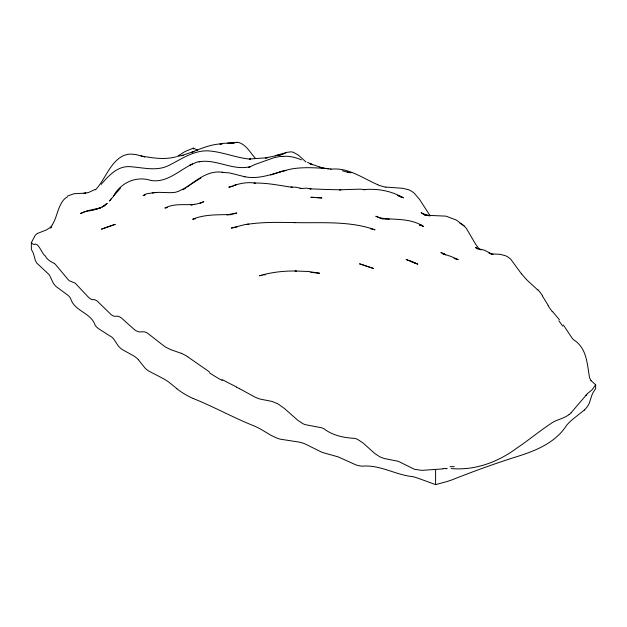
<?xml version="1.0" encoding="UTF-8"?>
<svg xmlns="http://www.w3.org/2000/svg" width="627" height="627" viewBox="0 0 627 627"><rect width="100%" height="100%" fill="white"/><g stroke="black" fill="none" stroke-linecap="round" stroke-linejoin="round"><path stroke-width="0.94" d="M138.371 359.694A31.789 18.355 0 0 0 133.669 355.87L122.712 349.803A28.387 16.388 0 0 1 118.221 345.861L113.753 339.082A26.851 15.503 0 0 0 112.029 337.263L98.376 328.579A26.632 15.377 0 0 1 95.194 325.366C91.174 312.512 74.237 311.415 70.592 298.374A28.732 16.592 0 0 0 68.163 295.45L56.43 286.782A29.116 16.811 0 0 1 53.091 282.753L49.698 275.582A29.007 16.749 0 0 0 48.498 274.038L36.679 262.995L35.3 260.338L33.427 253.332L31.35 249.358L31.35 242.673L35.057 235.611A32.769 17.329 77.4 0 1 35.888 234.678A31.209 16.615 76.4 0 1 37.518 233.369M52.362 224.693C57.049 217.114 57.684 207.608 63.17 200.452A21.334 14.64 83.8 0 1 67.489 196.878M591.026 380.66L595.65 384.751L592.068 389.806L587.797 393.309M113.471 195.961C120.854 182.676 136.263 175.584 150.997 180.482C167.221 183.068 178.985 170.317 192.442 164.023L189.91 165.246L196.886 162.103L199.95 161.609L199.143 161.758C216.527 158.725 232.923 171.155 250.541 166.57L248.684 167.393L255.134 164.415L273.842 157.761L279.689 156.515L283.075 156.436M111.112 198.986L109.474 201.001L120.478 188.069M586.237 395.057L571.095 412.762M101.135 184.401C108.212 176.281 116.669 166.68 128.355 166.602C141.898 167.111 156.131 171.947 169.055 165.332C181.321 159.187 193.437 150.386 207.811 150.856C222.46 151.663 236.113 158.028 250.682 159.164L249.389 159.015L266.953 157.777M95.5 189.856C104.631 180.114 108.542 166.179 119.475 157.996A25.056 21.6 -85.6 0 1 130.236 154.077L135.863 154.532L142.478 156.366M584.34 410.034L574.128 418.154A84.418 48.741 0 0 0 566.651 425.239C556.188 441.808 537.707 449.951 519.759 455.727C496.866 462.859 474.325 470.987 452.051 479.843A125.502 72.458 0 0 1 446.275 481.748L435.593 484.616L432.826 483.621A318.391 183.821 0 0 1 426.384 481.222L415.458 477.335A37.236 21.498 0 0 0 412.691 476.638C395.347 474.89 379.978 464.497 362.14 466.19A21.694 12.524 0 0 1 356.026 464.928L338.11 456.856L323.955 452.906A35.23 20.338 0 0 1 321.526 452.075L305.012 443.908A26.232 15.142 0 0 0 298.577 442.004L280.261 439.174A27.314 15.769 0 0 1 277.056 438.155L271.178 435.428L261.741 429.777A81.98 47.331 0 0 0 254.781 426.203C233.832 417.958 214.175 406.876 193.265 398.529M569.144 414.494C563.438 419.016 555.655 419.581 549.95 424.213C538.734 431.674 528.389 440.35 517.197 447.858C498.285 461.981 475.156 470.673 451.315 468.565M186.995 187.081C197.458 179.346 209.394 169.713 223.306 172.425L222.029 172.347L229.78 172.95L244.945 176.79L243.974 176.54C261.216 180.529 277.079 171.343 293.671 168.592C306.156 166.931 318.657 167.911 331.095 168.937M102.193 207.184L104.936 205.217L100.391 207.843L95.586 209.41L100.618 207.835L87.678 210.672L80.421 213.525L85.06 211.573L94.309 209.998M176.571 156.86L185.067 151.507L193.429 148.113L197.685 150.253M182.88 189.824L185.631 188.092M282.228 154.587L286.633 152.392L290.912 151.836A12.736 11.043 75.7 0 1 293.42 152.337L298.256 155.018L305.968 162.001M37.534 233.416L46.28 229.976L49.557 227.954A22.995 12.603 89.4 0 0 52.394 224.772M95.092 189.44L88.587 192.473L83.924 193.367L85.883 193.108L73.955 193.743L67.559 196.024M200.922 177.966L183.938 188.672L178.256 191.392L175.341 192.317L170.246 192.693L158.835 192.348L152.259 192.818L155.731 192.426M191.98 152.189C201.573 148.168 211.644 144.139 222.193 143.81L219.944 144.069C225.273 142.282 230.955 144.061 236.246 142.439A9.546 8.48 68.5 0 1 238.934 142.588C246.536 144.978 250.259 152.823 255.408 158.286M200.099 203.399L203.838 201.682L197.748 203.783L190.812 204.943L194.621 204.394C184.738 205.264 174.094 203.148 164.877 208.062L167.534 207.545M192.63 151.938L193.931 151.436L181.524 155.715L183.115 155.253L178.577 156.154M270.715 175.019L282.001 171.343L280.175 171.696L286.014 170.56M145.15 194.942L143.034 195.624L146.318 193.861L154.203 192.599M230.266 214.818L232.037 214.309M285.755 152.706L275.229 155.676L281.358 154.72M232.923 214.058L236.755 213L227.013 214.834L229.717 214.583C217.248 214.849 204.339 214.348 192.63 219.254L195.412 218.745M175.678 156.922C164.274 159.924 152.361 158.012 140.989 155.864M233.291 186.219L228.777 187.23L236.034 184.847L234.78 185.177C241.364 183.139 248.48 181.893 255.322 183.186L254.076 183.092C266.898 182.676 279.681 185.521 292.362 187.316L290.975 187.16L295.646 187.175L302.112 188.547L300.082 188.57L306.642 188.155L311.063 188.876L309.871 188.813L325.546 189.456L340.884 189.832L339.552 189.793L360.415 189.15L365.071 189.707L363.644 189.62C376.827 188.429 390.66 190.577 402.275 197.348L397.753 195.295L403.443 197.826L398.952 196.227M262.125 275.269L259.5 275.747C271.381 272.251 283.913 270.77 296.312 271.036L295.027 271.013L308.46 271.483L319.59 273.254L310.733 272.353M263.865 274.963L265.597 274.673M281.296 154.728L265.339 157.894L267.776 157.722M237.069 226.966L231.238 228.087L245.251 224.513L248.66 224.223L246.928 224.38C262.893 221.864 279.117 222.389 295.215 222.585L294.024 222.585C321.079 223.267 349.012 220.539 375.04 229.811L370.581 228.792M239.396 388.568L254.781 396.993A30.159 11.701 39 0 0 260.393 399.14L271.883 401.39L277.839 403.812L284.493 408.522L297.723 420.231L302.669 423.531A10.408 4.193 34.8 0 0 305.012 424.604L321.526 427.747A14.445 5.682 32.8 0 1 323.955 428.797C333.149 435.757 344.051 437.764 355.18 438.43A8.903 3.77 30.6 0 1 357.751 439.488L363.025 442.944L374.64 453.384L379.899 456.871L384.257 458.509L398.364 461.323L414.525 469.333L421.932 470.36L442.811 468.91M282.134 156.546C288.702 155.535 295.348 157.361 301.415 159.822M237.147 142.384L227.397 143.285L233.557 143.152M330.531 169.274C348.001 166.954 362.665 178.272 377.846 184.753M446.275 468.698L447.223 468.659M386.287 219.019L381.796 218.455C396.052 219.716 411.006 218.267 423.672 226.527L420.153 225.211M314.056 197.38L314.574 197.387L310.796 197.293L321.925 197.96L316.619 197.536M490.894 253.857L500.291 254.343L505.628 255.785A29.046 20.213 -87.9 0 1 510.817 259.335L521.507 273.897M389.351 219.207L380.072 217.937L375.816 216.244L382.964 219.129M419.345 225.101L422.167 225.438L419.996 225.015M385.895 187.089L402.62 188.288L408.443 189.675A25.229 20.04 85.1 0 1 414.408 193.406L419.667 199.574L430.193 215.892M328.689 168.929L319.48 167.221L322.936 168.271M347.146 172.096L350.963 172.864M342.413 170.81L348.573 172.417M491.78 253.927L489.311 253.277L490.267 253.574M454.05 258.52L458.227 259.641L451.119 256.49L442.795 253.747L445.311 254.546L440.899 252.485L445.695 254.938M480.643 249.193L484.577 250.275L493.034 254.617M489.052 253.23L490.8 253.739M479.287 249.154L481.262 249.797L476.512 248.245M323.571 168.381L309.856 163.576L312.379 164.752L307.543 162.307M410.661 261.161L406.139 259.507L417.856 264.194L410.661 261.161L415.278 263.105M143.975 156.907L144.727 157.181M181.407 353.377L170.583 349.584L166.014 347.303A20.997 6.356 45.7 0 1 163.482 345.61L147.243 332.929L144.32 331.777L139.17 331.934L136.506 330.993A12.281 3.166 48 0 1 134.288 329.512L121.536 318.101A11.803 2.649 47.9 0 0 119.961 317.035C117.735 315.162 114.741 317.293 112.499 315.53A11.067 2.492 50.1 0 1 110.995 314.472L97.31 301.125L94.857 299.73L91.55 299.534L89.026 297.841L75.13 283.098L69.526 280.857A11.106 1.897 54.3 0 1 68.178 279.634L55.889 264.939A11.435 1.607 54.5 0 0 54.471 263.473M477.351 248.417L475.478 247.532L477.954 249.037M236.536 387.024L221.989 379.547M425.545 215.304L421.164 212.694L425.2 215.092L423.147 213.854L429.456 215.806L426.039 215.233L446.04 216.158L456.417 220.093L464.199 226.041L466.37 228.377L475.525 244.083L478.934 248.715A21.577 15.173 86.2 0 0 479.459 249.256M187.724 356.818L209.277 371.803M176.9 388.646L168.937 382.227A60.388 34.861 0 0 0 163.49 378.724L148.387 370.839A33.247 19.194 0 0 1 145.221 368.284L138.363 359.694M54.486 263.497C50.881 261.694 47.229 259.939 45.23 255.887C41.899 253.982 38.451 241.795 34.093 244.444A25.386 3.347 59.8 0 1 32.917 244.044L31.35 242.673M526.382 279.493L537.794 289.995M559.417 319.754L552.489 311.47M563.375 325.029L572.106 338.102A52.535 29.093 89.7 0 0 573.493 339.677C586.888 348.095 587.013 363.323 589.466 377.25A13.096 6.717 -88.6 0 0 591.034 380.636M542.363 295.928L548.163 305.263M595.65 384.751L595.65 388.575L593.024 392.721A47.887 27.651 0 0 0 592.068 394.783L591.857 395.363A100.351 57.943 0 0 0 591.316 396.946L589.404 402.887A43.992 25.393 0 0 1 584.372 410.05M435.593 469.647L435.593 484.616M193.429 148.113L193.429 149.046M181.336 353.283A33.043 9.233 41.7 0 1 187.685 356.732M222.217 380.479A85.468 35.998 43.9 0 1 209.293 372.697M236.614 387.172A76.988 21.13 36.6 0 1 239.467 388.716M443.015 468.682A51.649 18.402 -16.2 0 1 446.502 468.487M450.068 466.692A88.172 25.942 -13.4 0 1 454.285 466.676M571.072 412.832A23.489 5.408 -55.9 0 1 569.112 414.565M586.018 395.402A18.05 1.285 -53.9 0 1 587.601 393.607M558.822 320.789A108.761 70.099 -81.3 0 1 562.662 326.118M552.363 311.752A91.033 52.676 87.8 0 1 548.022 305.545M537.927 289.752A68.766 46.516 -83.3 0 1 542.535 295.685M526.429 279.352A60.827 38.388 86.7 0 1 521.586 273.748M459.928 223.275A20.973 15.612 88.2 0 1 464.199 226.041M385.895 187.183A58.233 46.218 75.7 0 1 377.83 184.855M51.72 226.919A78.963 45.591 0 0 1 50.693 228.095M193.21 398.56A90.084 52.01 0 0 1 176.767 388.709M107.068 203.407L103.283 206.463L107.068 203.407M115.149 224.348L101.566 229.114L115.149 224.348M361.654 264.453L359.49 263.834L373.52 268.481L361.654 264.453"/></g></svg>
